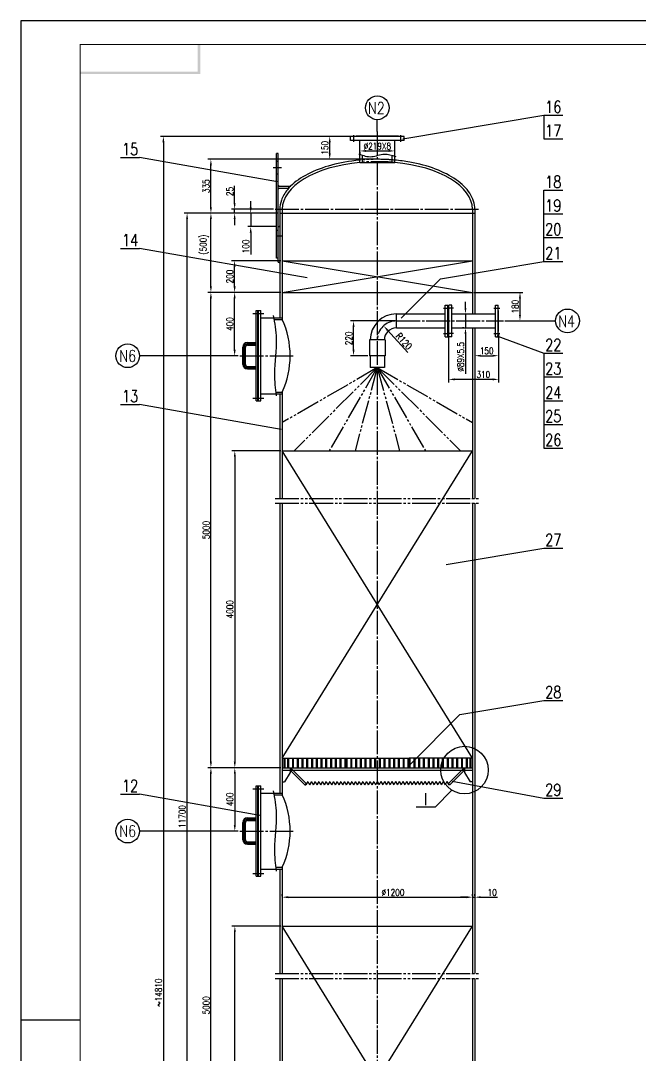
# Model space of a CAD drawing. Header units: millimetres. Extents: x 0 to 1411, y 0 to 841.
# Drawn here: x 0 to 260.2, y 406.1 to 841 of the extents above; entities that cross this region are included whole.
import ezdxf
from ezdxf.enums import TextEntityAlignment as Align

# ---------------------------------------------------------------- set-up
doc = ezdxf.new("R2010")
doc.units = ezdxf.units.MM
doc.linetypes.add('CENTER', pattern=[12.6, 10, -0.8, 1, -0.8])
doc.linetypes.add('PHANTOM', pattern=[14.4, 10, -0.8, 1, -0.8, 1, -0.8])
for name, color, linetype in [('1', 2, 'CENTER'), ('2', 1, 'Continuous'), ('4', 7, 'PHANTOM')]:
    doc.layers.add(name, color=color, linetype=linetype)
doc.styles.add('HZ', font='txt.shx', dxfattribs={"width": 0.8, "bigfont": 'hztxt.shx'})
doc.styles.add('ROMANS', font='romans.shx', dxfattribs={"width": 0.8})
doc.dimstyles.new('ISO-25', dxfattribs={"dimtxt": 2.8, "dimasz": 2.5, "dimexe": 1.25, "dimexo": 0.625, "dimtad": 1, "dimtxsty": 'ROMANS', "dimcen": 2.5, "dimadec": 0, "dimazin": 0, "dimtfac": 1, "dimtmove": 0, "dimatfit": 3, "dimfxl": 0, "dimarcsym": 0})

# ---------------------------------------------------------------- blocks, each defined once
blk = doc.blocks.new('*D30')
at = {"color": 0, "lineweight": -2}
for p, q in [((108.38, 760), (68.73, 760)), ((69.98, 249.17), (69.98, 757.5)), ((108.38, 246.67), (68.73, 246.67))]:
    blk.add_line(p, q, dxfattribs=at)
at = {"color": 0}
for points in [[(69.56, 757.5), (70.39, 757.5), (69.98, 760)], [(69.56, 249.17), (70.39, 249.17), (69.98, 246.67)]]:
    blk.add_solid(points, dxfattribs=at)
at = {"layer": 'DEFPOINTS', "color": 0}
for p in [(69.98, 760), (109, 760), (109, 246.67)]:
    blk.add_point(p, dxfattribs=at)
at = {"color": 0, "insert": (67.95, 506.13), "char_height": 2.8, "attachment_point": 5, "rotation": 90, "style": 'ROMANS'}
blk.add_mtext('11700', dxfattribs=at)
blk = doc.blocks.new('*D31')
at = {"color": 0, "lineweight": -2}
for p, q in [((109.38, 526.67), (78.75, 526.67)), ((80, 329.17), (80, 524.17)), ((109.38, 326.67), (78.75, 326.67))]:
    blk.add_line(p, q, dxfattribs=at)
at = {"color": 0}
for points in [[(79.58, 524.17), (80.42, 524.17), (80, 526.67)], [(79.58, 329.17), (80.42, 329.17), (80, 326.67)]]:
    blk.add_solid(points, dxfattribs=at)
at = {"layer": 'DEFPOINTS', "color": 0}
for p in [(80, 526.67), (110, 526.67), (110, 326.67)]:
    blk.add_point(p, dxfattribs=at)
at = {"color": 0, "insert": (77.98, 426.67), "char_height": 2.8, "attachment_point": 5, "rotation": 90, "style": 'ROMANS'}
blk.add_mtext('5000', dxfattribs=at)
blk = doc.blocks.new('*D32')
at = {"color": 0, "lineweight": -2}
for p, q in [((109.38, 726.67), (78.75, 726.67)), ((80, 529.17), (80, 724.17)), ((109.38, 526.67), (78.75, 526.67))]:
    blk.add_line(p, q, dxfattribs=at)
at = {"color": 0}
for points in [[(79.58, 724.17), (80.42, 724.17), (80, 726.67)], [(79.58, 529.17), (80.42, 529.17), (80, 526.67)]]:
    blk.add_solid(points, dxfattribs=at)
at = {"layer": 'DEFPOINTS', "color": 0}
for p in [(80, 726.67), (110, 726.67), (110, 526.67)]:
    blk.add_point(p, dxfattribs=at)
at = {"color": 0, "insert": (77.98, 626.67), "char_height": 2.8, "attachment_point": 5, "rotation": 90, "style": 'ROMANS'}
blk.add_mtext('5000', dxfattribs=at)
blk = doc.blocks.new('*D33')
at = {"color": 0, "lineweight": -2}
for p, q in [((108.38, 760), (78.75, 760)), ((80, 729.17), (80, 757.5)), ((109.38, 726.67), (78.75, 726.67))]:
    blk.add_line(p, q, dxfattribs=at)
at = {"color": 0}
for points in [[(79.58, 757.5), (80.42, 757.5), (80, 760)], [(79.58, 729.17), (80.42, 729.17), (80, 726.67)]]:
    blk.add_solid(points, dxfattribs=at)
at = {"layer": 'DEFPOINTS', "color": 0}
for p in [(80, 760), (109, 760), (110, 726.67)]:
    blk.add_point(p, dxfattribs=at)
at = {"color": 0, "insert": (77.24, 746.77), "char_height": 2.8, "attachment_point": 5, "rotation": 90, "style": 'ROMANS'}
blk.add_mtext('(500)', dxfattribs=at)
blk = doc.blocks.new('*D34')
at = {"color": 0, "lineweight": -2}
for p, q in [((109.38, 726.67), (88.73, 726.67)), ((89.98, 702.5), (89.98, 724.17)), ((91.51, 700), (88.73, 700))]:
    blk.add_line(p, q, dxfattribs=at)
at = {"color": 0}
for points in [[(89.57, 724.17), (90.4, 724.17), (89.98, 726.67)], [(89.57, 702.5), (90.4, 702.5), (89.98, 700)]]:
    blk.add_solid(points, dxfattribs=at)
at = {"layer": 'DEFPOINTS', "color": 0}
for p in [(89.98, 726.67), (110, 726.67), (92.13, 700)]:
    blk.add_point(p, dxfattribs=at)
at = {"color": 0, "insert": (87.96, 713.33), "char_height": 2.8, "attachment_point": 5, "rotation": 90, "style": 'ROMANS'}
blk.add_mtext('400', dxfattribs=at)
blk = doc.blocks.new('*D35')
at = {"color": 0, "lineweight": -2}
for p, q in [((109.38, 526.67), (88.81, 526.67)), ((90.06, 524.17), (90.06, 502.5)), ((91.51, 500), (88.81, 500))]:
    blk.add_line(p, q, dxfattribs=at)
at = {"color": 0}
for points in [[(89.64, 524.17), (90.47, 524.17), (90.06, 526.67)], [(89.64, 502.5), (90.47, 502.5), (90.06, 500)]]:
    blk.add_solid(points, dxfattribs=at)
at = {"layer": 'DEFPOINTS', "color": 0}
for p in [(110, 526.67), (90.06, 500), (92.13, 500)]:
    blk.add_point(p, dxfattribs=at)
at = {"color": 0, "insert": (88.03, 513.33), "char_height": 2.8, "attachment_point": 5, "rotation": 90, "style": 'ROMANS'}
blk.add_mtext('400', dxfattribs=at)
blk = doc.blocks.new('*D36')
at = {"color": 0, "lineweight": -2}
for p, q in [((109.38, 460), (88.83, 460)), ((90.08, 329.17), (90.08, 457.5)), ((109.38, 326.67), (88.83, 326.67))]:
    blk.add_line(p, q, dxfattribs=at)
at = {"color": 0}
for points in [[(89.66, 457.5), (90.5, 457.5), (90.08, 460)], [(89.66, 329.17), (90.5, 329.17), (90.08, 326.67)]]:
    blk.add_solid(points, dxfattribs=at)
at = {"layer": 'DEFPOINTS', "color": 0}
for p in [(90.08, 460), (110, 460), (110, 326.67)]:
    blk.add_point(p, dxfattribs=at)
at = {"color": 0, "insert": (88.05, 393.33), "char_height": 2.8, "attachment_point": 5, "rotation": 90, "style": 'ROMANS'}
blk.add_mtext('4000', dxfattribs=at)
blk = doc.blocks.new('*D37')
at = {"color": 0, "lineweight": -2}
for p, q in [((109.38, 660), (88.81, 660)), ((90.06, 657.5), (90.06, 529.17)), ((109.38, 526.67), (88.81, 526.67))]:
    blk.add_line(p, q, dxfattribs=at)
at = {"color": 0}
for points in [[(89.64, 657.5), (90.47, 657.5), (90.06, 660)], [(89.64, 529.17), (90.47, 529.17), (90.06, 526.67)]]:
    blk.add_solid(points, dxfattribs=at)
at = {"layer": 'DEFPOINTS', "color": 0}
for p in [(110, 660), (90.06, 526.67), (110, 526.67)]:
    blk.add_point(p, dxfattribs=at)
at = {"color": 0, "insert": (88.03, 593.33), "char_height": 2.8, "attachment_point": 5, "rotation": 90, "style": 'ROMANS'}
blk.add_mtext('4000', dxfattribs=at)
blk = doc.blocks.new('*D43')
at = {"color": 0, "lineweight": -2}
for p, q in [((149.38, 782.67), (78.75, 782.67)), ((80, 762.5), (80, 780.17)), ((108.38, 760), (78.75, 760))]:
    blk.add_line(p, q, dxfattribs=at)
at = {"color": 0}
for points in [[(79.58, 780.17), (80.42, 780.17), (80, 782.67)], [(79.58, 762.5), (80.42, 762.5), (80, 760)]]:
    blk.add_solid(points, dxfattribs=at)
at = {"layer": 'DEFPOINTS', "color": 0}
for p in [(80, 782.67), (150, 782.67), (109, 760)]:
    blk.add_point(p, dxfattribs=at)
at = {"color": 0, "insert": (77.98, 771.33), "char_height": 2.8, "attachment_point": 5, "rotation": 90, "style": 'ROMANS'}
blk.add_mtext('335', dxfattribs=at)
blk = doc.blocks.new('*D44')
at = {"color": 0, "lineweight": -2}
for p, q in [((140.51, 792.33), (128.72, 792.33)), ((129.97, 785.17), (129.97, 789.83)), ((149.38, 782.67), (128.72, 782.67))]:
    blk.add_line(p, q, dxfattribs=at)
at = {"color": 0}
for points in [[(129.55, 789.83), (130.39, 789.83), (129.97, 792.33)], [(129.55, 785.17), (130.39, 785.17), (129.97, 782.67)]]:
    blk.add_solid(points, dxfattribs=at)
at = {"layer": 'DEFPOINTS', "color": 0}
for p in [(129.97, 792.33), (141.13, 792.33), (150, 782.67)]:
    blk.add_point(p, dxfattribs=at)
at = {"color": 0, "insert": (127.95, 787.5), "char_height": 2.8, "attachment_point": 5, "rotation": 90, "style": 'ROMANS'}
blk.add_mtext('150', dxfattribs=at)
blk = doc.blocks.new('*D45')
at = {"color": 0, "lineweight": -2}
for p, q in [((157.3, 786.65), (157.3, 787.43)), ((142.7, 785.78), (142.7, 784.93)), ((145.2, 786.18), (154.8, 786.18))]:
    blk.add_line(p, q, dxfattribs=at)
at = {"color": 0}
for points in [[(145.2, 786.6), (145.2, 785.76), (142.7, 786.18)], [(154.8, 786.6), (154.8, 785.76), (157.3, 786.18)]]:
    blk.add_solid(points, dxfattribs=at)
at = {"layer": 'DEFPOINTS', "color": 0}
for p in [(142.7, 786.41), (157.3, 786.18), (157.3, 786.03)]:
    blk.add_point(p, dxfattribs=at)
at = {"color": 0, "insert": (150, 788.21), "char_height": 2.8, "attachment_point": 5, "style": 'ROMANS'}
blk.add_mtext('%%C219X8', dxfattribs=at)
blk = doc.blocks.new('*D46')
at = {"color": 0, "lineweight": -2}
for p, q in [((140.51, 792.33), (58.76, 792.33)), ((60.01, 789.83), (60.01, 74.17)), ((103.04, 71.67), (58.76, 71.67))]:
    blk.add_line(p, q, dxfattribs=at)
at = {"color": 0}
for points in [[(59.6, 789.83), (60.43, 789.83), (60.01, 792.33)], [(59.6, 74.17), (60.43, 74.17), (60.01, 71.67)]]:
    blk.add_solid(points, dxfattribs=at)
at = {"layer": 'DEFPOINTS', "color": 0}
for p in [(141.13, 792.33), (60.01, 71.67), (103.67, 71.67)]:
    blk.add_point(p, dxfattribs=at)
at = {"color": 0, "insert": (57.99, 432), "char_height": 2.8, "attachment_point": 5, "rotation": 90, "style": 'ROMANS'}
blk.add_mtext('~14810', dxfattribs=at)
blk = doc.blocks.new('*D47')
at = {"color": 0, "lineweight": -2}
for p, q in [((109.38, 740), (88.73, 740)), ((89.98, 729.17), (89.98, 737.5)), ((109.38, 726.67), (88.73, 726.67))]:
    blk.add_line(p, q, dxfattribs=at)
at = {"color": 0}
for points in [[(89.57, 737.5), (90.4, 737.5), (89.98, 740)], [(89.57, 729.17), (90.4, 729.17), (89.98, 726.67)]]:
    blk.add_solid(points, dxfattribs=at)
at = {"layer": 'DEFPOINTS', "color": 0}
for p in [(89.98, 740), (110, 740), (110, 726.67)]:
    blk.add_point(p, dxfattribs=at)
at = {"color": 0, "insert": (87.96, 733.33), "char_height": 2.8, "attachment_point": 5, "rotation": 90, "style": 'ROMANS'}
blk.add_mtext('200', dxfattribs=at)
blk = doc.blocks.new('*D48')
at = {"color": 0, "lineweight": -2}
for p, q in [((190.62, 726.67), (211.25, 726.67)), ((210, 724.17), (210, 717.17)), ((203.62, 714.67), (211.25, 714.67))]:
    blk.add_line(p, q, dxfattribs=at)
at = {"color": 0}
for points in [[(209.58, 724.17), (210.41, 724.17), (210, 726.67)], [(209.58, 717.17), (210.41, 717.17), (210, 714.67)]]:
    blk.add_solid(points, dxfattribs=at)
at = {"layer": 'DEFPOINTS', "color": 0}
for p in [(190, 726.67), (203, 714.67), (210, 714.67)]:
    blk.add_point(p, dxfattribs=at)
at = {"color": 0, "insert": (207.97, 720.67), "char_height": 2.8, "attachment_point": 5, "rotation": 90, "style": 'ROMANS'}
blk.add_mtext('180', dxfattribs=at)
blk = doc.blocks.new('*D49')
at = {"color": 0, "lineweight": -2}
for p, q in [((180, 709.64), (180, 688.81)), ((201, 709.64), (201, 688.81)), ((198.5, 690.06), (182.5, 690.06))]:
    blk.add_line(p, q, dxfattribs=at)
at = {"color": 0}
for points in [[(182.5, 690.48), (182.5, 689.64), (180, 690.06)], [(198.5, 690.48), (198.5, 689.64), (201, 690.06)]]:
    blk.add_solid(points, dxfattribs=at)
at = {"layer": 'DEFPOINTS', "color": 0}
for p in [(180, 710.27), (201, 710.27), (180, 690.06)]:
    blk.add_point(p, dxfattribs=at)
at = {"color": 0, "insert": (194.6, 692.08), "char_height": 2.8, "attachment_point": 5, "style": 'ROMANS'}
blk.add_mtext('310', dxfattribs=at)
blk = doc.blocks.new('*D50')
at = {"color": 0, "lineweight": -2}
for p, q in [((191, 711.08), (191, 698.78)), ((201, 709.64), (201, 698.78)), ((193.5, 700.03), (198.5, 700.03))]:
    blk.add_line(p, q, dxfattribs=at)
at = {"color": 0}
for points in [[(193.5, 700.45), (193.5, 699.62), (191, 700.03)], [(198.5, 700.45), (198.5, 699.62), (201, 700.03)]]:
    blk.add_solid(points, dxfattribs=at)
at = {"layer": 'DEFPOINTS', "color": 0}
for p in [(191, 711.7), (201, 710.27), (201, 700.03)]:
    blk.add_point(p, dxfattribs=at)
at = {"color": 0, "insert": (196, 702.06), "char_height": 2.8, "attachment_point": 5, "style": 'ROMANS'}
blk.add_mtext('150', dxfattribs=at)
blk = doc.blocks.new('*D51')
at = {"color": 0, "lineweight": -2}
for p, q in [((187.08, 720.13), (187.08, 722.63)), ((187.08, 717.63), (187.08, 711.7)), ((187.54, 717.63), (188.33, 717.63)), ((186.45, 711.7), (185.83, 711.7)), ((187.08, 709.2), (187.08, 692.33))]:
    blk.add_line(p, q, dxfattribs=at)
at = {"color": 0}
for points in [[(186.66, 720.13), (187.49, 720.13), (187.08, 717.63)], [(186.66, 709.2), (187.49, 709.2), (187.08, 711.7)]]:
    blk.add_solid(points, dxfattribs=at)
at = {"layer": 'DEFPOINTS', "color": 0}
for p in [(186.91, 717.63), (187.08, 711.7), (187.08, 711.7)]:
    blk.add_point(p, dxfattribs=at)
at = {"color": 0, "insert": (185.05, 699.52), "char_height": 2.8, "attachment_point": 5, "rotation": 90, "style": 'ROMANS'}
blk.add_mtext('%%C89X5.5', dxfattribs=at)
blk = doc.blocks.new('*D52')
at = {"color": 0, "lineweight": -2}
for p, q in [((157.38, 714.67), (138.75, 714.67)), ((140, 702.5), (140, 712.17)), ((146.04, 700), (138.75, 700))]:
    blk.add_line(p, q, dxfattribs=at)
at = {"color": 0}
for points in [[(139.59, 712.17), (140.42, 712.17), (140, 714.67)], [(139.59, 702.5), (140.42, 702.5), (140, 700)]]:
    blk.add_solid(points, dxfattribs=at)
at = {"layer": 'DEFPOINTS', "color": 0}
for p in [(140, 714.67), (158, 714.67), (146.67, 700)]:
    blk.add_point(p, dxfattribs=at)
at = {"color": 0, "insert": (137.98, 707.33), "char_height": 2.8, "attachment_point": 5, "rotation": 90, "style": 'ROMANS'}
blk.add_mtext('220', dxfattribs=at)
blk = doc.blocks.new('*D53')
at = {"color": 0, "lineweight": -2}
blk.add_line((162.77, 701.39), (154.31, 710.75), dxfattribs=at)
at = {"color": 0}
blk.add_solid([(154.62, 711.03), (154, 710.47), (152.64, 712.6)], dxfattribs=at)
at = {"layer": 'DEFPOINTS', "color": 0}
for p in [(152.64, 712.6), (158, 706.67)]:
    blk.add_point(p, dxfattribs=at)
at = {"color": 0, "insert": (161.2, 706.14), "char_height": 2.8, "attachment_point": 5, "rotation": 312.0969, "style": 'ROMANS'}
blk.add_mtext('R120', dxfattribs=at)
blk = doc.blocks.new('*D58')
at = {"color": 0, "lineweight": -2}
for p, q in [((110, 472.58), (110, 473.43)), ((112.5, 472.18), (187.5, 472.18)), ((190, 472.58), (190, 473.43))]:
    blk.add_line(p, q, dxfattribs=at)
at = {"color": 0}
for points in [[(112.5, 472.6), (112.5, 471.76), (110, 472.18)], [(187.5, 472.6), (187.5, 471.76), (190, 472.18)]]:
    blk.add_solid(points, dxfattribs=at)
at = {"layer": 'DEFPOINTS', "color": 0}
for p in [(110, 471.96), (190, 472.18), (190, 471.96)]:
    blk.add_point(p, dxfattribs=at)
at = {"color": 0, "insert": (156.57, 474.2), "char_height": 2.8, "attachment_point": 5, "style": 'ROMANS'}
blk.add_mtext('%%C1200', dxfattribs=at)
blk = doc.blocks.new('*D59')
at = {"color": 0, "lineweight": -2}
for p, q in [((187.5, 472.18), (185, 472.18)), ((190, 472.8), (190, 473.43)), ((190, 472.18), (191, 472.18)), ((191, 472.75), (191, 473.43)), ((193.5, 472.18), (200.56, 472.18))]:
    blk.add_line(p, q, dxfattribs=at)
at = {"color": 0}
for points in [[(187.5, 472.6), (187.5, 471.76), (190, 472.18)], [(193.5, 472.6), (193.5, 471.76), (191, 472.18)]]:
    blk.add_solid(points, dxfattribs=at)
at = {"layer": 'DEFPOINTS', "color": 0}
for p in [(190, 472.18), (191, 472.18), (191, 472.12)]:
    blk.add_point(p, dxfattribs=at)
at = {"color": 0, "insert": (198.28, 474.2), "char_height": 2.8, "attachment_point": 5, "style": 'ROMANS'}
blk.add_mtext('10', dxfattribs=at)
blk = doc.blocks.new('*D62')
at = {"color": 0, "lineweight": -2}
for p, q in [((89.98, 764.17), (89.98, 771.54)), ((106.38, 761.67), (88.73, 761.67)), ((89.98, 760), (89.98, 761.67)), ((108.38, 760), (88.73, 760)), ((89.98, 757.5), (89.98, 755))]:
    blk.add_line(p, q, dxfattribs=at)
at = {"color": 0}
for points in [[(89.57, 764.17), (90.4, 764.17), (89.98, 761.67)], [(89.57, 757.5), (90.4, 757.5), (89.98, 760)]]:
    blk.add_solid(points, dxfattribs=at)
at = {"layer": 'DEFPOINTS', "color": 0}
for p in [(89.98, 761.67), (107, 761.67), (109, 760)]:
    blk.add_point(p, dxfattribs=at)
at = {"color": 0, "insert": (87.96, 769.11), "char_height": 2.8, "attachment_point": 5, "rotation": 90, "style": 'ROMANS'}
blk.add_mtext('25', dxfattribs=at)
blk = doc.blocks.new('*D106')
at = {"color": 0, "lineweight": -2}
for p, q in [((96.75, 762.5), (96.75, 765)), ((108.38, 760), (95.5, 760)), ((96.75, 760), (96.75, 754.33)), ((107.71, 754.33), (95.5, 754.33)), ((96.75, 751.83), (96.75, 742.64))]:
    blk.add_line(p, q, dxfattribs=at)
at = {"color": 0}
for points in [[(96.33, 762.5), (97.16, 762.5), (96.75, 760)], [(96.33, 751.83), (97.16, 751.83), (96.75, 754.33)]]:
    blk.add_solid(points, dxfattribs=at)
at = {"layer": 'DEFPOINTS', "color": 0}
for p in [(109, 760), (96.75, 754.33), (108.33, 754.33)]:
    blk.add_point(p, dxfattribs=at)
at = {"color": 0, "insert": (94.72, 745.99), "char_height": 2.8, "attachment_point": 5, "rotation": 90, "style": 'ROMANS'}
blk.add_mtext('100', dxfattribs=at)

msp = doc.modelspace()

# ---------------------------------------------------------------- linework, layer by layer
for p, q in [((594, 841), (0, 841)), ((0, 841), (0, 0)), ((160.67189, 791.24868), (220, 801.22452)), ((220, 801.22452), (228, 801.22452)), ((220, 801.22452), (220, 791.22452)), ((150, 794.33333), (150, 799.33333)), ((220, 791.22452), (228, 791.22452)), ((42, 783.42625), (50, 783.42625)), ((107.9558, 773.20708), (50, 783.42625)), ((220, 769.70975), (228, 769.70975)), ((220, 739.70975), (220, 769.70975)), ((220, 759.70975), (228, 759.70975)), ((0, 754), (0, 72.88189)), ((220, 749.70975), (228, 749.70975)), ((42, 745.17714), (50, 745.17714)), ((120.4973, 732.74656), (50, 745.17714)), ((110, 726.66667), (190, 740)), ((110, 740), (190, 726.66667)), ((176.6235, 732.41612), (220, 739.70975)), ((220, 739.70975), (228, 739.70975)), ((160.03755, 715.83018), (176.6235, 732.41612)), ((209.99624, 714.66667), (225, 714.66667)), ((200.26241, 708.44244), (220, 701.08046)), ((220, 701.08046), (228, 701.08046)), ((220, 701.08046), (220, 661.08046)), ((89.98351, 700), (50, 700)), ((220, 691.08046), (228, 691.08046)), ((42, 679.53095), (50, 679.53095)), ((109.48785, 669.04164), (50, 679.53095)), ((220, 681.08046), (228, 681.08046)), ((220, 671.08046), (228, 671.08046)), ((190, 530.66667), (110, 660)), ((110, 530.66667), (190, 660)), ((220, 661.08046), (228, 661.08046)), ((179.00052, 612.16051), (220, 619.05445)), ((220, 619.05445), (228, 619.05445)), ((184.76531, 549.04193), (220, 554.96654)), ((220, 554.96654), (228, 554.96654)), ((163.61081, 527.88743), (184.76531, 549.04193)), ((181.51455, 520.97566), (220, 513.87394)), ((42, 515.5473), (50, 515.5473)), ((100.6161, 506.62231), (50, 515.5473)), ((181.37259, 517.18299), (174.30152, 510.11192)), ((220, 513.87394), (228, 513.87394)), ((174.30152, 510.11192), (166.30152, 510.11192)), ((90.05726, 500), (50, 500)), ((110, 330.66667), (190, 460)), ((190, 330.66667), (110, 460)), ((25, 420.5), (0, 420.5))]:
    msp.add_line(p, q)
at = {"const_width": 0.5}
msp.add_lwpolyline([(25, 10), (584, 10), (584, 831), (25, 831)], close=True, dxfattribs=at)
for centre, radius in [((150, 804.33333), 5), ((230, 714.66667), 5), ((45, 700), 5), ((186.66667, 525.66667), 10), ((45, 500), 5)]:
    msp.add_circle(centre, radius)
msp.add_open_spline([(142.27622, 784.87004), (144.06068, 784.26096), (147.60791, 783.05021), (152.76555, 785.55213), (156.12736, 784.41995), (157.73196, 783.85459)], degree=3, knots=[0, 0, 0, 0, 62.07253394, 123.390524365, 179.390135061, 179.390135061, 179.390135061, 179.390135061])
for points in [[(106.22083, 716.92174), (107.50102, 707.29989), (106.70212, 692.39744), (107.50574, 683.19847)], [(106.22083, 516.92174), (107.50102, 507.29989), (106.70212, 492.39744), (107.50574, 483.19847)]]:
    msp.add_spline(points, degree=3)
for points in [[(108.33333, 772.15723), (108.33333, 771.35723), (109.13333, 771.35723)], [(108.33333, 770.55723), (109.13333, 770.55723), (108.33333, 769.75723)], [(112.79278, 771.35723), (112.79278, 770.55723), (113.55528, 771.35723)], [(107.66667, 752.66741), (108.33333, 752.66741), (108.33333, 752.00074)], [(108.33333, 754.33407), (109, 754.33407), (109, 755.00074)], [(107.66667, 741.00074), (108.33333, 741.00074), (108.33333, 740.33407)], [(108.33333, 739.33407), (109, 739.33407), (109, 738.66741)], [(113.33333, 526.66667), (113.83333, 526.16667), (113.33333, 525.66667)], [(186.66667, 526.66667), (186.16667, 526.16667), (186.66667, 525.66667)]]:
    msp.add_solid(points)
at = {"color": 7}
for points in [[(74.5, 819.5), (75.5, 818.5), (74.5, 831), (75.5, 831)], [(25, 819.5), (25, 818.5), (74.5, 819.5), (75.5, 818.5)]]:
    msp.add_trace(points, dxfattribs=at)
at = {"layer": '1', "color": 0}
for p, q in [((140.16667, 790.06667), (140.16667, 792.86667)), ((150, 794.33333), (150, 66.95495)), ((159.83333, 790.06667), (159.83333, 792.86667)), ((109.66667, 779.13333), (106.2, 779.13333)), ((107, 761.66667), (193, 761.66667)), ((110.14391, 750.33407), (107.34391, 750.33407)), ((97.66667, 717.83333), (102.33333, 717.83333)), ((177.8, 720), (180.33333, 720)), ((182, 720), (179.46667, 720)), ((199, 720), (201.53333, 720)), ((158, 714.66667), (203, 714.66667)), ((177.8, 709.33333), (180.33333, 709.33333)), ((182, 709.33333), (179.46667, 709.33333)), ((199, 709.33333), (201.53333, 709.33333)), ((95.33333, 705), (99, 705)), ((94, 696.33333), (94, 703.66667)), ((92.13333, 700), (114.66667, 700)), ((95.33333, 695), (99, 695)), ((97.66667, 682.16667), (102.33333, 682.16667)), ((97.66667, 517.83333), (102.33333, 517.83333)), ((95.33333, 505), (99, 505)), ((94, 496.33333), (94, 503.66667)), ((92.13333, 500), (114.66667, 500)), ((95.33333, 495), (99, 495)), ((97.66667, 482.16667), (102.33333, 482.16667))]:
    msp.add_line(p, q, dxfattribs=at)
for centre, radius, start, end in [((158, 706.66667), 8, 90, 180), ((95.33333, 703.66667), 1.33333, 90, 180), ((95.33333, 696.33333), 1.33333, 180, 270), ((95.33333, 503.66667), 1.33333, 90, 180), ((95.33333, 496.33333), 1.33333, 180, 270)]:
    msp.add_arc(centre, radius, start, end, dxfattribs=at)
at = {"layer": '2'}
for p, q in [((138.66667, 790.6), (138.66667, 792.2)), ((161.33333, 792.2), (138.66667, 792.2)), ((141.13333, 792.2), (141.13333, 792.33333)), ((158.86667, 792.33333), (141.13333, 792.33333)), ((158.86667, 792.2), (158.86667, 792.33333)), ((161.33333, 790.6), (161.33333, 792.2)), ((161.33333, 790.6), (138.66667, 790.6)), ((142.7, 781.33078), (142.7, 790.6)), ((157.3, 781.33078), (157.3, 790.6)), ((107.53333, 741.00074), (107.53333, 785.13333)), ((108.33333, 785.13333), (107.53333, 785.13333)), ((108.33333, 739.33407), (108.33333, 785.13333)), ((143.7, 781.33078), (143.7, 784.39803)), ((156.3, 781.33078), (156.3, 784.33653)), ((108.33333, 781.8), (107.53333, 781.8)), ((142.7, 781.33078), (157.3, 781.33078)), ((108.33333, 776.46667), (107.53333, 776.46667)), ((108.33333, 771.35723), (113.55528, 771.35723)), ((108.33333, 770.55723), (112.79278, 770.55723)), ((112.79278, 770.55723), (112.79278, 771.35723)), ((109, 761.66667), (109, 716)), ((110, 761.66667), (110, 715.25)), ((190, 761.66667), (190, 717.63333)), ((191, 761.66667), (191, 717.63333)), ((109, 760), (191, 760)), ((108.33333, 752.66741), (107.53333, 752.66741)), ((108.33333, 754.33407), (109, 754.33407)), ((108.33333, 741.00074), (107.53333, 741.00074)), ((110, 740), (190, 740)), ((108.33333, 739.33407), (109, 739.33407)), ((110, 726.66667), (190, 726.66667)), ((99, 719), (101, 719)), ((99, 681), (99, 719)), ((99.8, 681), (99.8, 719)), ((100, 681), (100, 719)), ((101, 681), (101, 719)), ((178.46667, 708), (178.46667, 721.33333)), ((178.46667, 721.33333), (179.66667, 721.33333)), ((179.66667, 708), (179.66667, 721.33333)), ((179.66667, 719.06667), (179.8, 719.06667)), ((179.8, 710.26667), (179.8, 719.06667)), ((179.8, 719.06667), (180, 719.06667)), ((180.13333, 719.06667), (180, 719.06667)), ((180, 710.26667), (180, 719.06667)), ((181.33333, 721.33333), (180.13333, 721.33333)), ((180.13333, 708), (180.13333, 721.33333)), ((181.33333, 708), (181.33333, 721.33333)), ((199.66667, 721.33333), (200.86667, 721.33333)), ((199.66667, 708), (199.66667, 721.33333)), ((200.86667, 708), (200.86667, 721.33333)), ((200.86667, 719.06667), (201, 719.06667)), ((201, 710.26667), (201, 719.06667)), ((101, 716), (110, 716)), ((106.52513, 715.25), (110, 715.25)), ((158, 717.63333), (178.46667, 717.63333)), ((158, 711.7), (158, 717.63333)), ((181.33333, 717.63333), (199.66667, 717.63333)), ((158, 711.7), (178.46667, 711.7)), ((179.66667, 710.26667), (179.8, 710.26667)), ((179.8, 710.26667), (180, 710.26667)), ((180.13333, 710.26667), (180, 710.26667)), ((181.33333, 711.7), (199.66667, 711.7)), ((190, 711.7), (190, 640)), ((191, 711.7), (191, 640)), ((200.86667, 710.26667), (201, 710.26667)), ((95.33333, 705.53333), (99, 705.53333)), ((153.33333, 706.66667), (146.66667, 706.66667)), ((146.66667, 706.66667), (146.66667, 700)), ((153.33333, 706.66667), (153.33333, 700)), ((178.46667, 708), (179.66667, 708)), ((181.33333, 708), (180.13333, 708)), ((199.66667, 708), (200.86667, 708)), ((93.46667, 696.33333), (93.46667, 703.66667)), ((94.53333, 696.33333), (94.53333, 703.66667)), ((95.33333, 704.46667), (99, 704.46667)), ((153.33333, 700), (146.66667, 700)), ((147, 700), (147, 695)), ((153, 700), (153, 695)), ((95.33333, 695.53333), (99, 695.53333)), ((95.33333, 694.46667), (99, 694.46667)), ((153, 695), (147, 695)), ((101, 684), (110, 684)), ((107.30725, 684.75), (110, 684.75)), ((109, 684), (109, 640)), ((110, 684.75), (110, 640)), ((99, 681), (101, 681)), ((110, 660), (190, 660)), ((109, 638), (109, 516)), ((110, 638), (110, 515.25)), ((190, 638), (190, 440)), ((191, 638), (191, 440)), ((110, 530.66667), (136.66667, 530.66667)), ((110.66667, 530.66667), (110.66667, 526.66667)), ((111.06667, 530.66667), (111.06667, 526.66667)), ((112.26667, 530.66667), (112.26667, 526.66667)), ((112.66667, 530.66667), (112.66667, 526.66667)), ((114.26667, 530.66667), (114.26667, 526.66667)), ((114.66667, 530.66667), (114.66667, 526.66667)), ((116.26667, 530.66667), (116.26667, 526.66667)), ((116.66667, 530.66667), (116.66667, 526.66667)), ((118.26667, 530.66667), (118.26667, 526.66667)), ((118.66667, 530.66667), (118.66667, 526.66667)), ((120.26667, 530.66667), (120.26667, 526.66667)), ((120.66667, 530.66667), (120.66667, 526.66667)), ((122.26667, 530.66667), (122.26667, 526.66667)), ((122.66667, 530.66667), (122.66667, 526.66667)), ((124.26667, 530.66667), (124.26667, 526.66667)), ((124.66667, 530.66667), (124.66667, 526.66667)), ((126.26667, 530.66667), (126.26667, 526.66667)), ((126.66667, 530.66667), (126.66667, 526.66667)), ((128.26667, 530.66667), (128.26667, 526.66667)), ((128.66667, 530.66667), (128.66667, 526.66667)), ((130.26667, 530.66667), (130.26667, 526.66667)), ((130.66667, 530.66667), (130.66667, 526.66667)), ((132.26667, 530.66667), (132.26667, 526.66667)), ((132.66667, 530.66667), (132.66667, 526.66667)), ((134.26667, 530.66667), (134.26667, 526.66667)), ((134.66667, 530.66667), (134.66667, 526.66667)), ((136.26667, 530.66667), (136.26667, 526.66667)), ((136.66667, 530.66667), (136.66667, 526.66667)), ((136.8, 530.66667), (163.2, 530.66667)), ((136.8, 530.66667), (136.8, 526.66667)), ((137.2, 530.66667), (137.2, 526.66667)), ((138.8, 530.66667), (138.8, 526.66667)), ((139.2, 530.66667), (139.2, 526.66667)), ((140.8, 530.66667), (140.8, 526.66667)), ((141.2, 530.66667), (141.2, 526.66667)), ((142.8, 530.66667), (142.8, 526.66667)), ((143.2, 530.66667), (143.2, 526.66667)), ((144.8, 530.66667), (144.8, 526.66667)), ((145.2, 530.66667), (145.2, 526.66667)), ((146.8, 530.66667), (146.8, 526.66667)), ((147.2, 530.66667), (147.2, 526.66667)), ((148.8, 530.66667), (148.8, 526.66667)), ((149.2, 530.66667), (149.2, 526.66667)), ((150.8, 530.66667), (150.8, 526.66667)), ((151.2, 530.66667), (151.2, 526.66667)), ((152.8, 530.66667), (152.8, 526.66667)), ((153.2, 530.66667), (153.2, 526.66667)), ((154.8, 530.66667), (154.8, 526.66667)), ((155.2, 530.66667), (155.2, 526.66667)), ((156.8, 530.66667), (156.8, 526.66667)), ((157.2, 530.66667), (157.2, 526.66667)), ((158.8, 530.66667), (158.8, 526.66667)), ((159.2, 530.66667), (159.2, 526.66667)), ((160.8, 530.66667), (160.8, 526.66667)), ((161.2, 530.66667), (161.2, 526.66667)), ((162.8, 530.66667), (162.8, 526.66667)), ((163.2, 530.66667), (163.2, 526.66667)), ((190, 530.66667), (163.33333, 530.66667)), ((163.33333, 530.66667), (163.33333, 526.66667)), ((163.73333, 530.66667), (163.73333, 526.66667)), ((165.33333, 530.66667), (165.33333, 526.66667)), ((165.73333, 530.66667), (165.73333, 526.66667)), ((167.33333, 530.66667), (167.33333, 526.66667)), ((167.73333, 530.66667), (167.73333, 526.66667)), ((169.33333, 530.66667), (169.33333, 526.66667)), ((169.73333, 530.66667), (169.73333, 526.66667)), ((171.33333, 530.66667), (171.33333, 526.66667)), ((171.73333, 530.66667), (171.73333, 526.66667)), ((173.33333, 530.66667), (173.33333, 526.66667)), ((173.73333, 530.66667), (173.73333, 526.66667)), ((175.33333, 530.66667), (175.33333, 526.66667)), ((175.73333, 530.66667), (175.73333, 526.66667)), ((177.33333, 530.66667), (177.33333, 526.66667)), ((177.73333, 530.66667), (177.73333, 526.66667)), ((179.33333, 530.66667), (179.33333, 526.66667)), ((179.73333, 530.66667), (179.73333, 526.66667)), ((181.33333, 530.66667), (181.33333, 526.66667)), ((181.73333, 530.66667), (181.73333, 526.66667)), ((183.33333, 530.66667), (183.33333, 526.66667)), ((183.73333, 530.66667), (183.73333, 526.66667)), ((185.33333, 530.66667), (185.33333, 526.66667)), ((185.73333, 530.66667), (185.73333, 526.66667)), ((187.33333, 530.66667), (187.33333, 526.66667)), ((187.73333, 530.66667), (187.73333, 526.66667)), ((188.93333, 530.66667), (188.93333, 526.66667)), ((189.33333, 530.66667), (189.33333, 526.66667)), ((110, 526.66667), (190, 526.66667)), ((113.33333, 526.66667), (113.33333, 524.66667)), ((186.66667, 526.66667), (186.66667, 524.66667)), ((110, 525.66667), (190, 525.66667)), ((113.33333, 524.66667), (111, 520.66667)), ((113.33333, 525.66667), (113.83333, 526.16667)), ((113.33333, 525.66667), (119.5, 519.5)), ((113.83333, 526.16667), (120, 520)), ((186.16667, 526.16667), (180, 520)), ((186.66667, 525.66667), (180.5, 519.5)), ((186.66667, 525.66667), (186.16667, 526.16667)), ((186.66667, 524.66667), (189, 520.66667)), ((99, 481), (99, 519)), ((99, 519), (101, 519)), ((99.8, 481), (99.8, 519)), ((100, 481), (100, 519)), ((101, 481), (101, 519)), ((110, 520.66667), (111, 520.66667)), ((120, 520), (119.5, 519.5)), ((119.5, 519.5), (119.97779, 519.5)), ((120.74759, 520.83333), (119.97779, 519.5)), ((120.74759, 520.83333), (121.51739, 519.5)), ((122.28719, 520.83333), (121.51739, 519.5)), ((122.28719, 520.83333), (123.05699, 519.5)), ((123.82679, 520.83333), (123.05699, 519.5)), ((123.82679, 520.83333), (124.59659, 519.5)), ((125.36639, 520.83333), (124.59659, 519.5)), ((125.36639, 520.83333), (126.13619, 519.5)), ((126.90599, 520.83333), (126.13619, 519.5)), ((126.90599, 520.83333), (127.67579, 519.5)), ((128.44559, 520.83333), (127.67579, 519.5)), ((128.44559, 520.83333), (129.21539, 519.5)), ((129.98519, 520.83333), (129.21539, 519.5)), ((129.98519, 520.83333), (130.75499, 519.5)), ((131.52479, 520.83333), (130.75499, 519.5)), ((131.52479, 520.83333), (132.29459, 519.5)), ((133.06439, 520.83333), (132.29459, 519.5)), ((133.06439, 520.83333), (133.83419, 519.5)), ((134.60399, 520.83333), (133.83419, 519.5)), ((134.60399, 520.83333), (135.37379, 519.5)), ((136.14359, 520.83333), (135.37379, 519.5)), ((136.14359, 520.83333), (136.91339, 519.5)), ((137.68319, 520.83333), (136.91339, 519.5)), ((137.68319, 520.83333), (138.45299, 519.5)), ((139.22279, 520.83333), (138.45299, 519.5)), ((139.22279, 520.83333), (139.9926, 519.5)), ((140.7624, 520.83333), (139.9926, 519.5)), ((140.7624, 520.83333), (141.5322, 519.5)), ((142.302, 520.83333), (141.5322, 519.5)), ((142.302, 520.83333), (143.0718, 519.5)), ((143.8416, 520.83333), (143.0718, 519.5)), ((143.8416, 520.83333), (144.6114, 519.5)), ((145.3812, 520.83333), (144.6114, 519.5)), ((145.3812, 520.83333), (146.151, 519.5)), ((146.9208, 520.83333), (146.151, 519.5)), ((146.9208, 520.83333), (147.6906, 519.5)), ((148.4604, 520.83333), (147.6906, 519.5)), ((148.4604, 520.83333), (149.2302, 519.5)), ((150, 520.83333), (149.2302, 519.5)), ((150, 520.83333), (150.7698, 519.5)), ((151.5396, 520.83333), (150.7698, 519.5)), ((151.5396, 520.83333), (152.3094, 519.5)), ((153.0792, 520.83333), (152.3094, 519.5)), ((153.0792, 520.83333), (153.849, 519.5)), ((154.6188, 520.83333), (153.849, 519.5)), ((154.6188, 520.83333), (155.3886, 519.5)), ((156.1584, 520.83333), (155.3886, 519.5)), ((156.1584, 520.83333), (156.9282, 519.5)), ((157.698, 520.83333), (156.9282, 519.5)), ((157.698, 520.83333), (158.4678, 519.5)), ((159.2376, 520.83333), (158.4678, 519.5)), ((159.2376, 520.83333), (160.0074, 519.5)), ((160.77721, 520.83333), (160.0074, 519.5)), ((160.77721, 520.83333), (161.54701, 519.5)), ((162.31681, 520.83333), (161.54701, 519.5)), ((162.31681, 520.83333), (163.08661, 519.5)), ((163.85641, 520.83333), (163.08661, 519.5)), ((163.85641, 520.83333), (164.62621, 519.5)), ((165.39601, 520.83333), (164.62621, 519.5)), ((165.39601, 520.83333), (166.16581, 519.5)), ((166.93561, 520.83333), (166.16581, 519.5)), ((166.93561, 520.83333), (167.70541, 519.5)), ((168.47521, 520.83333), (167.70541, 519.5)), ((168.47521, 520.83333), (169.24501, 519.5)), ((170.01481, 520.83333), (169.24501, 519.5)), ((170.01481, 520.83333), (170.78461, 519.5)), ((171.55441, 520.83333), (170.78461, 519.5)), ((171.55441, 520.83333), (172.32421, 519.5)), ((173.09401, 520.83333), (172.32421, 519.5)), ((173.09401, 520.83333), (173.86381, 519.5)), ((174.63361, 520.83333), (173.86381, 519.5)), ((174.63361, 520.83333), (175.40341, 519.5)), ((176.17321, 520.83333), (175.40341, 519.5)), ((176.17321, 520.83333), (176.94301, 519.5)), ((177.71281, 520.83333), (176.94301, 519.5)), ((177.71281, 520.83333), (178.48261, 519.5)), ((179.25241, 520.83333), (178.48261, 519.5)), ((179.25241, 520.83333), (180.02221, 519.5)), ((180, 520), (180.5, 519.5)), ((180.5, 519.5), (180.02221, 519.5)), ((190, 520.66667), (189, 520.66667)), ((101, 516), (110, 516)), ((106.52513, 515.25), (110, 515.25)), ((95.33333, 505.53333), (99, 505.53333)), ((93.46667, 496.33333), (93.46667, 503.66667)), ((94.53333, 496.33333), (94.53333, 503.66667)), ((95.33333, 504.46667), (99, 504.46667)), ((95.33333, 495.53333), (99, 495.53333)), ((95.33333, 494.46667), (99, 494.46667)), ((101, 484), (110, 484)), ((107.30725, 484.75), (110, 484.75)), ((109, 484), (109, 440)), ((110, 484.75), (110, 440)), ((99, 481), (101, 481)), ((110, 460), (190, 460)), ((109, 438), (109, 305.2)), ((110, 438), (110, 305.2)), ((190, 438), (190, 245)), ((191, 438), (191, 315.33333))]:
    msp.add_line(p, q, dxfattribs=at)
for centre, radius, start, end in [((76.78229, 700), 36.55104, 335.3405007, 24.6594993), ((158, 706.66667), 10.96667, 90, 180), ((158, 706.66667), 5.03333, 90, 180), ((95.33333, 703.66667), 1.86667, 90, 180), ((95.33333, 703.66667), 0.8, 90, 180), ((95.33333, 696.33333), 1.86667, 180, 270), ((95.33333, 696.33333), 0.8, 180, 270), ((76.78229, 500), 36.55104, 335.3405007, 24.6594993), ((95.33333, 503.66667), 1.86667, 90, 180), ((95.33333, 503.66667), 0.8, 90, 180), ((95.33333, 496.33333), 1.86667, 180, 270), ((95.33333, 496.33333), 0.8, 180, 270)]:
    msp.add_arc(centre, radius, start, end, dxfattribs=at)
for start_param, end_param in [(4.895917537, 6.283185307), (3.141592654, 4.528860424)]:
    msp.add_ellipse((150, 761.66667), major_axis=(-40, 0), ratio=0.5, start_param=start_param, end_param=end_param, dxfattribs=at)
for points, knots in [([(142.7, 782.33475), (141.55554, 782.23002), (140.41983, 782.10065), (135.32286, 781.40259), (131.51162, 780.5528), (124.55208, 778.31124), (121.40452, 776.92021), (116.0497, 773.69999), (113.84118, 771.87115), (111.04911, 768.46239), (110.1804, 766.961), (109.21745, 764.18252), (109, 762.92495), (109, 761.66667)], [4.893600371, 4.893600371, 4.893600371, 4.893600371, 4.979744449, 4.979744449, 5.284656095, 5.284656095, 5.589567741, 5.589567741, 5.894479387, 5.894479387, 6.111600866, 6.111600866, 6.283185307, 6.283185307, 6.283185307, 6.283185307]), ([(191, 761.66667), (191, 762.81651), (190.8186, 763.96588), (190.10695, 766.21661), (189.57739, 767.31784), (187.54807, 770.44668), (185.60478, 772.36691), (180.72467, 775.79561), (177.78581, 777.30474), (171.16927, 779.80605), (167.49205, 780.79736), (161.5539, 781.85588), (159.44226, 782.13832), (157.3, 782.33461)], [3.141592654, 3.141592654, 3.141592654, 3.141592654, 3.298389436, 3.298389436, 3.455186218, 3.455186218, 3.760097864, 3.760097864, 4.06500951, 4.06500951, 4.369921156, 4.369921156, 4.531175188, 4.531175188, 4.531175188, 4.531175188])]:
    msp.add_open_spline(points, degree=3, knots=knots, dxfattribs=at)
at = {"layer": '4'}
for p, q in [((150, 695), (110, 671.90599)), ((150, 695), (115, 660)), ((150, 695), (129.79274, 660)), ((150, 695), (140.62178, 660)), ((150, 695), (190, 671.90599)), ((150, 695), (185, 660)), ((150, 695), (170.20726, 660)), ((150, 695), (159.37822, 660)), ((107, 640), (193, 640)), ((107, 638), (193, 638)), ((107, 440), (193, 440)), ((107, 438), (193, 438))]:
    msp.add_line(p, q, dxfattribs=at)
for points, knots in [([(157.3, 782.33461), (155.39151, 782.50948), (153.45873, 782.61598), (148.56934, 782.70783), (145.60643, 782.60072), (142.7, 782.33475)], [4.5311751883, 4.5311751883, 4.5311751883, 4.5311751883, 4.6748328026, 4.6748328026, 4.893600371, 4.893600371, 4.893600371, 4.893600371]), ([(157.20875, 781.33878), (155.15367, 781.52708), (153.06926, 781.63511), (148.23873, 781.69416), (145.48945, 781.58584), (142.79113, 781.33891)], [4.5311751883, 4.5311751883, 4.5311751883, 4.5311751883, 4.687867239, 4.687867239, 4.893600371, 4.893600371, 4.893600371, 4.893600371])]:
    msp.add_open_spline(points, degree=3, knots=knots, dxfattribs=at)

# ---------------------------------------------------------------- texts
at = {"layer": '2', "width": 0.8}
for s, height, style, p in [('N2', 4.9, 'ROMANS', (146.05877, 801.75638)), ('N4', 4.9, 'ROMANS', (226.05877, 712.08971)), ('N6', 4.9, 'ROMANS', (41.48054, 697.51512)), ('I', 5, 'HZ', (169.52839, 510.89128)), ('N6', 4.9, 'ROMANS', (41.48054, 497.51512))]:
    msp.add_text(s, height=height, dxfattribs=dict(at, style=style)).set_placement(p)
at = {"layer": '2', "style": 'ROMANS', "width": 0.8}
for s, p in [('16', (224, 802.22452)), ('17', (224, 792.22452)), ('15', (46, 784.42625)), ('18', (224, 770.70975)), ('19', (224, 760.70975)), ('20', (224, 750.70975)), ('14', (46, 746.17714)), ('21', (224, 740.70975)), ('22', (224, 702.08046)), ('23', (224, 692.08046)), ('13', (46, 680.53095)), ('24', (224, 682.08046)), ('25', (224, 672.08046)), ('26', (224, 662.08046)), ('27', (224, 620.05445)), ('28', (224, 555.96654)), ('12', (46, 516.5473)), ('29', (224, 514.87394))]:
    msp.add_text(s, height=5, dxfattribs=at).set_placement(p, align=Align.CENTER)

# ---------------------------------------------------------------- dimensions: what is measured, and where the dimension line sits
for base, p1, p2, text, picture, middle in [((60.01487, 71.66667), (141.13333, 792.33333), (103.66667, 71.66667), '~14810', '*D46', (57.98987, 432)), ((129.97041, 792.33333), (150, 782.66659), (141.13333, 792.33333), '150', '*D44', (127.94541, 787.49996)), ((80.00125, 782.66659), (109, 760), (150, 782.66659), '335', '*D43', (77.97625, 771.33329)), ((89.98351, 761.66667), (109, 760), (107, 761.66667), '25', '*D62', (87.95851, 769.105)), ((96.74785, 754.33407), (109, 760), (108.33333, 754.33407), '100', '*D106', (94.72285, 745.98907)), ((89.98351, 740), (110, 726.66667), (110, 740), '200', '*D47', (87.95851, 733.33333)), ((80.00125, 726.66667), (110, 526.66667), (110, 726.66667), '5000', '*D32', (77.97625, 626.66667)), ((89.98351, 726.66667), (92.13333, 700), (110, 726.66667), '400', '*D34', (87.95851, 713.33333)), ((209.99624, 714.66667), (190, 726.66667), (203, 714.66667), '180', '*D48', (207.97124, 720.66667)), ((187.07665, 711.7), (186.91136, 717.63333), (187.07665, 711.7), '%%C89X5.5', '*D51', (185.05165, 699.515)), ((140.0036, 714.66667), (146.66667, 700), (158, 714.66667), '220', '*D52', (137.9786, 707.33333)), ((90.05726, 526.66667), (110, 660), (110, 526.66667), '4000', '*D37', (88.03226, 593.33333)), ((80.00125, 526.66667), (110, 326.66667), (110, 526.66667), '5000', '*D31', (77.97625, 426.66667)), ((90.05726, 500), (110, 526.66667), (92.13333, 500), '400', '*D35', (88.03226, 513.33333)), ((90.07945, 460), (110, 326.66667), (110, 460), '4000', '*D36', (88.05445, 393.33333))]:
    dim = msp.add_linear_dim(base=base, p1=p1, p2=p2, angle=90, text=text, dimstyle='ISO-25')
    dim.commit()
    dim.dimension.update_dxf_attribs({"geometry": picture, "text_midpoint": middle})
for base, p1, p2, text, picture, middle in [((157.3, 786.18027), (142.7, 786.40845), (157.3, 786.02815), '%%C219X8', '*D45', (150, 788.20527)), ((201, 700.03177), (191, 711.7), (201, 710.26667), '150', '*D50', (196, 702.05677)), ((191, 472.18), (190, 472.18), (191, 472.12109), '10', '*D59', (198.27833, 474.205))]:
    dim = msp.add_linear_dim(base=base, p1=p1, p2=p2, text=text, dimstyle='ISO-25')
    dim.commit()
    dim.dimension.update_dxf_attribs({"geometry": picture, "text_midpoint": middle})
for base, p1, text, picture, middle in [((69.97596, 760), (109, 246.66667), '11700', '*D30', (69.97596, 506.1301)), ((80.00125, 760), (110, 726.66667), '(500)', '*D33', (80.00125, 746.77462))]:
    dim = msp.add_linear_dim(base=base, p1=p1, p2=(109, 760), angle=90, text=text, dimstyle='ISO-25')
    dim.commit()
    dim.dimension.update_dxf_attribs({"geometry": picture, "text_midpoint": middle, "dimtype": 160})
dim = msp.add_radius_dim(center=(158, 706.66667), mpoint=(152.63691, 712.60276), text='R120', dimstyle='ISO-25', override={"dimtmove": 1})
dim.commit()
dim.dimension.update_dxf_attribs({"geometry": '*D53', "text_midpoint": (159.70203, 704.78278), "dimtype": 164})
for base, p1, p2, text, picture, middle in [((180, 690.05868), (201, 710.26667), (180, 710.26667), '310', '*D49', (194.59687, 690.05868)), ((190, 472.18), (110, 471.95712), (190, 471.95712), '%%C1200', '*D58', (156.57069, 472.18))]:
    dim = msp.add_linear_dim(base=base, p1=p1, p2=p2, text=text, dimstyle='ISO-25')
    dim.commit()
    dim.dimension.update_dxf_attribs({"geometry": picture, "text_midpoint": middle, "dimtype": 160})

doc.saveas('drawing.dxf')
